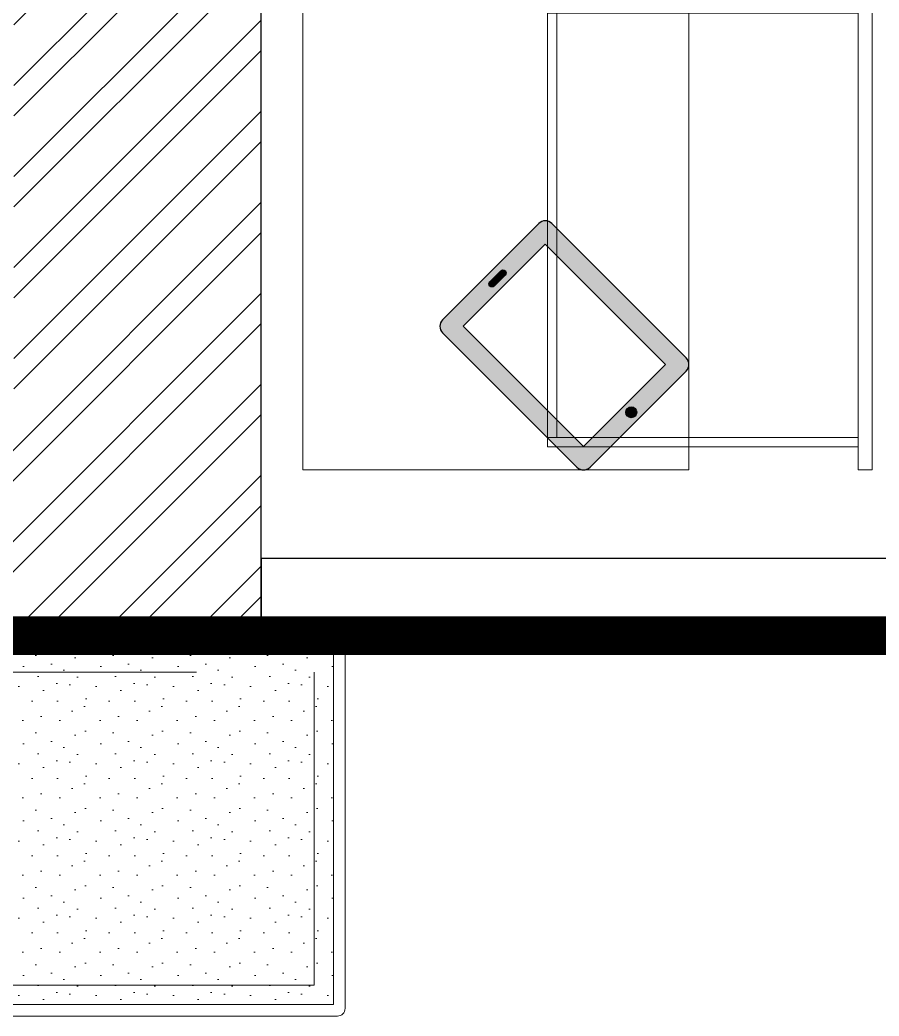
# Model space of a CAD drawing. Header units: feet. Extents: x 3300990 to 3327721, y -4892937 to -4886829.
# Drawn here: x 3315258 to 3316370, y -4889434 to -4888144 of the extents above; entities that cross this region are included whole.
import ezdxf

# ---------------------------------------------------------------- set-up
doc = ezdxf.new("R2010")
doc.units = ezdxf.units.FT
doc.header["$LTSCALE"] = 33
doc.header["$MEASUREMENT"] = 0
doc.linetypes.add('ACAD_ISO03W100', pattern=[30, 12, -18])
doc.linetypes.add('HIDDEN2', pattern=[4.7624999999999975, 3.174999999999998, -1.587499999999999])
doc.layers.add('A-WALL', color=1, linetype='Continuous')
for name, color, linetype, lineweight in [('A-WALL HATCH', 251, 'Continuous', 0), ('LENS-FURNITURE', 13, 'Continuous', 9), ('LENS-HATCH', 251, 'Continuous', 5), ('LENS-PARTITION', 21, 'Continuous', 25), ('LENS_DIMENSION', 193, 'Continuous', 0), ('LK-FF&E FLOOR', 1, 'Continuous', 9), ('LK-MIRROR', 133, 'Continuous', 13), ('LN-ELEVATION-2', 103, 'Continuous', 20), ('LN-ELEVATION-5', 167, 'Continuous', 5)]:
    doc.layers.add(name, color=color, linetype=linetype, lineweight=lineweight)

# ---------------------------------------------------------------- blocks, each defined once
blk = doc.blocks.new('A$C5a2c5768')
at = {"layer": 'A-WALL HATCH'}
h = blk.add_hatch(dxfattribs=at)
h.set_pattern_fill('ANSI32', color=256, scale=222)
h.set_pattern_definition([(45, (-3287394.5367733, 5462600.742196229), (-58.86663953378008, 58.86663953378008), []), (45, (-3287355.29234701, 5462600.742196229), (-58.86663953378008, 58.86663953378008), [])])
h.paths.add_polyline_path([(-4.656613e-10, 6323.518421487882), (-4323.64158427855, 6314.599437133409), (-8387.739459863398, 6326.219445355237), (-12470.78103913739, 6335.986218356527), (-12471, 6335.89535359107), (-12471, 4511.220532615669), (-16868, 4511.220532615669), (-16868.02797807706, 6339.220532615669), (-24131, 6339.220532615669), (-24131, 6073.220532615669), (-17188, 6073.220532615669), (-17188, 4253.220532615669), (-12151, 4253.220532615669), (-12151, 6058.220532615669), (-4323.75, 6058.220532615669), (-259, 6058.220532615669), (-259, 4496.220532615669), (-4.656613e-10, 4496.220532615669)])
at = {"layer": 'A-WALL'}
for p, q in [((-12151, 4253.220532615669), (-12151, 6058.220532615669)), ((-17188, 4253.220532615669), (-12151, 4253.220532615669))]:
    blk.add_line(p, q, dxfattribs=at)
blk = doc.blocks.new('TRIAL SET CABINET 633x500')
at = {"layer": 'LENS-FURNITURE'}
h = blk.add_hatch(color=9, dxfattribs=at)
h.dxf.hatch_style = 1
edge = h.paths.add_edge_path()
edge.add_line((-8.54246803093703, -981.9670201920668), (115.9083254579454, -857.5162267031847))
edge.add_arc((107.4230440836399, -849.030945328879), 12.00000000009463, 315, 405)
edge.add_line((115.9083254579454, -840.5456639545736), (-58.03994271345434, -666.5973957831737))
edge.add_arc((-66.52522408775982, -675.0826771574792), 12.00000000009463, 45.00000000000002, 135)
edge.add_line((-75.01050546206531, -666.5973957831737), (-199.4612989509478, -791.0481892720562))
edge.add_arc((-190.9760175766423, -799.5334706454303), 11.99999999943607, 135.0000000031442, 225.0000000031442)
edge.add_line((-199.4612989500165, -808.0187520197359), (-25.5130307786167, -981.967020191136))
edge.add_arc((-17.02774940431148, -973.4817388177615), 11.99999999943605, 224.9999999968574, 314.9999999968578)
h.paths.add_polyline_path([(-17.02774940524252, -955.0969625067663), (89.03826777357607, -849.0309453279477), (-66.52522408775982, -693.4674534666119), (-172.5912412665784, -799.5334706454305)], flags=16)
edge = h.paths.add_edge_path(flags=16)
edge.add_line((-138.2965623782947, -741.9042679787381), (-124.1544267544522, -727.7621323548956))
edge.add_arc((-121.3259996296837, -730.5905594796641), 4.000000000031514, 45.00000000000051, 134.9999999999996, ccw=False)
edge.add_arc((-121.3259996296838, -730.5905594796641), 4.000000000031584, -45.000000000000625, 44.999999999999375, ccw=False)
edge.add_line((-118.4975725049153, -733.4189866044327), (-132.6397081287578, -747.561122228275))
edge.add_arc((-135.4681352535263, -744.7326951035067), 4.000000000031524, 225.0000000000006, 314.99999999999966, ccw=False)
edge.add_arc((-135.4681352535261, -744.7326951035066), 4.000000000031665, 135.0000000000006, 225.0000000000006, ccw=False)
edge = h.paths.add_edge_path(flags=16)
edge.add_arc((44.84409394953398, -910.9027886827243), 7, 0, 360)
at = {"layer": 'LENS-FURNITURE', "lineweight": 0}
h = blk.add_hatch(dxfattribs=at)
h.set_pattern_fill('ANSI31', color=252, scale=10, angle=405)
h.set_pattern_definition([(90, (-3772352.875833935, -3684050.327587578), (-1.25, 2e-16), [])])
edge = h.paths.add_edge_path()
edge.add_line((-138.2965623782947, -741.9042679787381), (-124.1544267544522, -727.7621323548956))
edge.add_arc((-121.3259996296837, -730.5905594796641), 4.000000000031514, 45.00000000000051, 134.9999999999996, ccw=False)
edge.add_arc((-121.3259996296838, -730.5905594796641), 4.000000000031584, -45.000000000000625, 44.999999999999375, ccw=False)
edge.add_line((-118.4975725049153, -733.4189866044327), (-132.6397081287578, -747.561122228275))
edge.add_arc((-135.4681352535263, -744.7326951035067), 4.000000000031524, 225.0000000000006, 314.99999999999966, ccw=False)
edge.add_arc((-135.4681352535261, -744.7326951035066), 4.000000000031665, 135.0000000000006, 225.0000000000006, ccw=False)
edge = h.paths.add_edge_path()
edge.add_arc((44.84409394953398, -910.9027886827243), 7, 0, 360)
at = {"layer": 'Defpoints'}
blk.add_circle((0, 0), 50.09224864585668, dxfattribs=at)
at = {"layer": 'LENS-FURNITURE'}
blk.add_lwpolyline([(119.4230440827086, -352.4817388160154), (119.4230440827086, -985.4817388160156), (-380.5769559172913, -985.4817388160156), (-380.5769559172913, -352.4817388160154)], close=True, dxfattribs=at)
at = {"layer": 'LENS-FURNITURE', "color": 146}
for points in [[(338.5359051078558, -352.4817388160154), (338.5359051078558, -985.4817388160156), (356.5359051078559, -985.4817388160156), (356.5359051078559, -352.4817388160154)], [(-63.4640948921442, -382.4817388160154), (-63.4640948921442, -394.4817388160154), (338.5359051078558, -394.4817388160154), (338.5359051078558, -382.4817388160154)], [(-63.4640948921442, -394.4817388160154), (-63.4640948921442, -943.4817388160153), (-51.4640948921442, -943.4817388160153), (-51.4640948921442, -394.4817388160154)], [(-63.4640948921442, -955.4817388160152), (-63.4640948921442, -943.4817388160153), (338.5359051078558, -943.4817388160153), (338.5359051078558, -955.4817388160152)]]:
    blk.add_lwpolyline(points, close=True, dxfattribs=at)
at = {"layer": 'LENS-FURNITURE', "color": 18, "lineweight": 30}
for points in [[(-8.54246803093703, -981.9670201920668), (115.9083254579454, -857.5162267031847, 0.4142135623730951), (115.9083254579454, -840.5456639545736), (-58.03994271345434, -666.5973957831737, 0.4142135623730951), (-75.01050546206531, -666.5973957831737), (-199.4612989509478, -791.0481892720562, 0.4142135623730951), (-199.4612989500165, -808.0187520197359), (-25.51303077861669, -981.967020191136, 0.4142135623730951)], [(-138.2965623782947, -741.9042679787381), (-124.1544267544522, -727.7621323548956, -0.4142135623730951), (-118.4975725049153, -727.7621323548956), (-118.4975725049153, -727.7621323548956, -0.4142135623730951), (-118.4975725049153, -733.4189866044327), (-132.6397081287578, -747.561122228275, -0.4142135623730951), (-138.2965623782947, -747.561122228275), (-138.2965623782947, -747.561122228275, -0.4142135623730951)]]:
    blk.add_lwpolyline(points, format="xyb", close=True, dxfattribs=at)
blk.add_lwpolyline([(-17.02774940524252, -955.0969625067663), (89.03826777357607, -849.0309453279477), (-66.52522408775982, -693.4674534666119), (-172.5912412665784, -799.5334706454305)], close=True, dxfattribs=at)
blk.add_circle((44.84409394953398, -910.9027886827243), 7, dxfattribs=at)
blk = doc.blocks.new('3 seater Bench 1385')
at = {"layer": 'LENS-HATCH', "lineweight": 0}
h = blk.add_hatch(dxfattribs=at)
h.set_pattern_fill('STIP1', color=177, scale=100, angle=269.9999999999999, pattern_type=2)
h.set_pattern_definition([(270, (6617025.245374651, -170439.1063060568), (100, -1.516e-13), [0, -100]), (270, (6617009.245374652, -170451.1063060568), (100, -1.516e-13), [0, -100]), (270, (6616985.245374652, -170446.1063060568), (100, -1.516e-13), [0, -100]), (270, (6616962.245374652, -170481.1063060568), (100, -1.516e-13), [0, -100]), (270, (6616998.245374652, -170478.1063060568), (100, -1.516e-13), [0, -100]), (270, (6617022.245374652, -170505.1063060568), (100, -1.516e-13), [0, -100]), (270, (6617029.245374651, -170470.1063060568), (100, -1.516e-13), [0, -100]), (270, (6616988.245374651, -170512.1063060568), (100, -1.516e-13), [0, -100]), (270, (6616956.245374652, -170507.1063060568), (100, -1.516e-13), [0, -100]), (270, (6616941.245374651, -170433.1063060568), (100, -1.516e-13), [0, -100]), (270, (6616961.245374652, -170451.1063060568), (100, -1.516e-13), [0, -100]), (270, (6616942.245374652, -170465.1063060568), (100, -1.516e-13), [0, -100]), (270, (6617006.245374652, -170526.1063060568), (100, -1.516e-13), [0, -100]), (270, (6616981.245374652, -170494.1063060568), (100, -1.516e-13), [0, -100]), (270, (6617014.245374652, -170486.1063060568), (100, -1.516e-13), [0, -100]), (270, (6617005.245374651, -170503.1063060568), (100, -1.516e-13), [0, -100]), (270, (6616978.245374651, -170467.1063060568), (100, -1.516e-13), [0, -100]), (270, (6617032.245374652, -170495.1063060568), (100, -1.516e-13), [0, -100]), (270, (6616973.245374651, -170526.1063060568), (100, -1.516e-13), [0, -100]), (270, (6616943.245374651, -170523.1063060568), (100, -1.516e-13), [0, -100])])
h.paths.add_polyline_path([(677.5000000004657, 227.5), (225.8333333334885, 227.5), (225.8333333334885, -227.5), (677.5000000004657, -227.5)])
h.paths.add_polyline_path([(-225.8333333334885, 227.5), (225.8333333334885, 227.5), (225.8333333334885, -227.5), (-225.8333333334885, -227.5)])
h.paths.add_polyline_path([(-677.5000000004657, 227.5), (-225.8333333334885, 227.5), (-225.8333333334885, -227.5), (-677.5000000004657, -227.5)])
at = {"layer": 'LN-ELEVATION-2', "ltscale": 0.5}
blk.add_lwpolyline([(677.5000000004657, 227.5), (225.8333333334885, 227.5), (225.8333333334885, -227.5), (677.5000000004657, -227.5)], close=True, dxfattribs=at)
at = {"layer": 'LN-ELEVATION-5', "ltscale": 0.5}
blk.add_lwpolyline([(682.4999999995343, 242.5), (-682.5000000004655, 242.5, 0.4142135623730951), (-692.5000000004655, 232.5), (-692.5000000004655, -232.5, 0.4142135623730951), (-682.5000000004655, -242.5), (682.4999999995343, -242.5, 0.4142135623730951), (692.4999999995343, -232.5), (692.4999999995343, 232.5, 0.4142135623730951)], format="xyb", close=True, dxfattribs=at)
blk.add_lwpolyline([(677.4999999995343, 227.5), (-677.5000000004657, 227.5), (-677.5000000004657, -227.5), (677.4999999995343, -227.5)], close=True, dxfattribs=at)
at = {"layer": 'LN-ELEVATION-5', "linetype": 'HIDDEN2', "ltscale": 11}
blk.add_lwpolyline([(-652.5000000004657, 202.5), (652.5000000004657, 202.5), (652.5000000004657, -202.5), (-652.5000000004657, -202.5)], close=True, dxfattribs=at)

msp = doc.modelspace()

# ---------------------------------------------------------------- linework, layer by layer
at = {"layer": 'LENS-PARTITION'}
msp.add_lwpolyline([(3315569.807950889, -4888941.31365994), (3316769.827437394, -4888941.31365994), (3316769.827437394, -4888841.31365994), (3315569.807950889, -4888841.31365994)], close=True, dxfattribs=at)
at = {"layer": 'LK-MIRROR', "linetype": 'ACAD_ISO03W100', "ltscale": 0.05, "const_width": 50}
msp.add_lwpolyline([(3318819.80795089, -4888941.313659942), (3313232.807950889, -4888941.313659942)], dxfattribs=at)

# ---------------------------------------------------------------- block references
at = {"layer": 'LENS-FURNITURE'}
msp.add_blockref('TRIAL SET CABINET 633x500', (3316004.222434126, -4887741.31365994), dxfattribs=at)
at = {"layer": 'LENS_DIMENSION'}
msp.add_blockref('A$C5a2c5768', (3327720.807950889, -4893194.534192556), dxfattribs=at)
at = {"layer": 'LK-FF&E FLOOR'}
msp.add_blockref('3 seater Bench 1385', (3314986.093928504, -4889191.053028587), dxfattribs=at)

doc.saveas('drawing.dxf')
